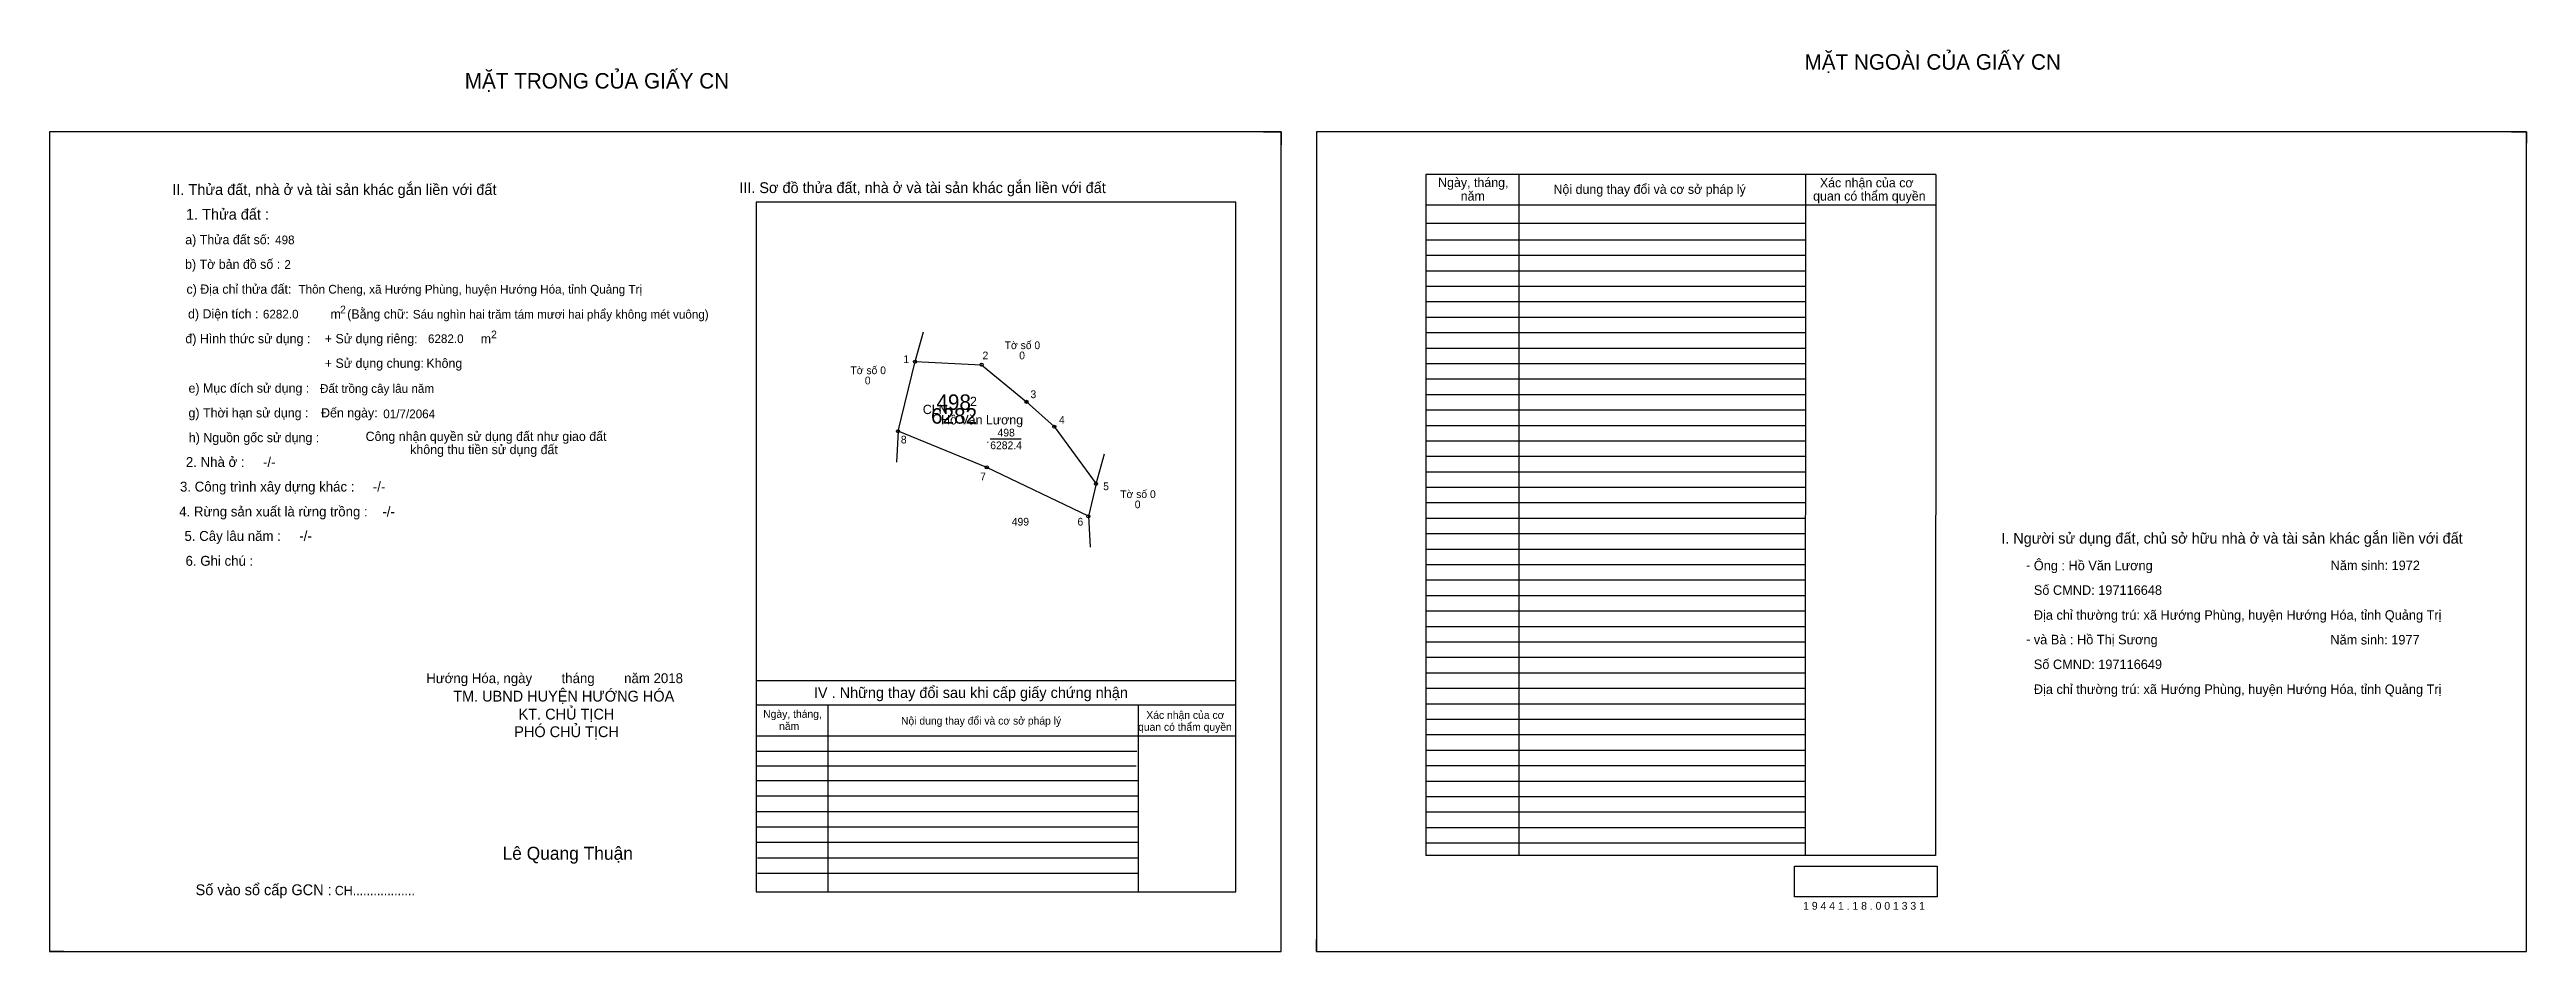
# Model space of a CAD drawing. Extents: x 529803 to 533310, y 1849760 to 1850343.
# Drawn here: x 531708 to 533310, y 1849760 to 1850343 of the extents above.
import ezdxf

# ---------------------------------------------------------------- set-up
doc = ezdxf.new("R2010")
doc.units = 0
for name, color, linetype in [('Default', 7, 'Continuous'), ('Level 10', 7, 'Continuous'), ('Level 11', 7, 'Continuous'), ('Level 13', 7, 'Continuous'), ('Level 2', 7, 'Continuous'), ('Level 27', 7, 'Continuous'), ('Level 3', 7, 'Continuous'), ('Level 36', 7, 'Continuous'), ('Level 4', 7, 'Continuous'), ('Level 5', 7, 'Continuous'), ('Level 55', 7, 'Continuous'), ('Level 6', 7, 'Continuous'), ('Level 7', 7, 'Continuous'), ('Level 8', 7, 'Continuous'), ('Level 9', 7, 'Continuous')]:
    doc.layers.add(name, color=color, linetype=linetype)

msp = doc.modelspace()

# ---------------------------------------------------------------- linework, layer by layer
at = {"layer": 'Level 10'}
for p, q in [((532493.3, 1850289.6), (532504.6, 1850289.6)), ((532504.6, 1850289.6), (532504.6, 1850281.2)), ((533300.1, 1850289.6), (533309.7, 1850289.6)), ((533309.7, 1850289.6), (533309.7, 1850282.2)), ((532314.4, 1850072.6), (532257, 1850096)), ((532380, 1850041), (532314.4, 1850072.6)), ((531708.5, 1849767.4), (531708.5, 1849759.6)), ((531717.7, 1849759.6), (531708.5, 1849759.6)), ((532527.4, 1849759.6), (532527.4, 1849767.4)), ((532527.4, 1849759.6), (532534.5, 1849759.6))]:
    msp.add_line(p, q, dxfattribs=at)
for points in [[(531708.5, 1849759.6), (532504.6, 1849759.6), (532504.6, 1850289.6), (531708.5, 1850289.6)], [(532527.4, 1849759.6), (533309.7, 1849759.6), (533309.7, 1850289.6), (532527.4, 1850289.6)], [(532385, 1850062), (532380, 1850041), (532314.4, 1850072.6), (532257, 1850096), (532268, 1850141), (532311, 1850139), (532340, 1850115), (532358, 1850099)]]:
    msp.add_lwpolyline(points, close=True, dxfattribs=at)
at = {"layer": 'Level 11'}
for centre in [(532268, 1850141), (532311, 1850139), (532340, 1850115), (532257, 1850096), (532358, 1850099), (532314.4, 1850072.6), (532385, 1850062), (532385, 1850062), (532380, 1850041)]:
    msp.add_circle(centre, 1, dxfattribs=at)
at = {"layer": 'Level 27'}
for p, q in [((532268, 1850141), (532273.4, 1850160.3)), ((532257, 1850096), (532255.9, 1850076)), ((532385, 1850062), (532390.4, 1850081.3)), ((532380, 1850041), (532381.1, 1850021))]:
    msp.add_line(p, q, dxfattribs=at)
at = {"layer": 'Level 6'}
msp.add_lwpolyline([(532836.4, 1849814.7), (532928.8, 1849814.7), (532928.8, 1849794.9), (532836.4, 1849794.9)], close=True, dxfattribs=at)
at = {"layer": 'Level 7'}
for p, q in [((532843.4, 1850219.6), (532598.2, 1850219.6)), ((532843.4, 1850209.6), (532598.2, 1850209.6)), ((532843.4, 1850199.6), (532598.2, 1850199.6)), ((532843.4, 1850189.6), (532598.2, 1850189.6)), ((532843.4, 1850179.6), (532598.2, 1850179.6)), ((532843.4, 1850169.6), (532598.2, 1850169.6)), ((532843.4, 1850159.6), (532598.2, 1850159.6)), ((532843.4, 1850149.6), (532598.2, 1850149.6)), ((532843.4, 1850139.6), (532598.2, 1850139.6)), ((532843.4, 1850129.6), (532598.2, 1850129.6)), ((532843.4, 1850119.6), (532598.2, 1850119.6)), ((532843.4, 1850109.6), (532598.2, 1850109.6)), ((532843.4, 1850099.6), (532598.2, 1850099.6)), ((532843.4, 1850089.6), (532598.2, 1850089.6)), ((532843.4, 1850079.6), (532598.2, 1850079.6)), ((532843.4, 1850069.6), (532598.2, 1850069.6)), ((532843.4, 1850059.6), (532598.2, 1850059.6)), ((532843.4, 1850049.6), (532598.2, 1850049.6)), ((532843.4, 1850039.6), (532598.2, 1850039.6)), ((532843.4, 1850029.6), (532598.2, 1850029.6)), ((532843.4, 1850019.6), (532598.2, 1850019.6)), ((532843.4, 1850009.6), (532598.2, 1850009.6)), ((532843.4, 1849999.6), (532598.2, 1849999.6)), ((532843.4, 1849989.6), (532598.2, 1849989.6)), ((532843.4, 1849979.6), (532598.2, 1849979.6)), ((532843.4, 1849969.6), (532598.2, 1849969.6)), ((532843.4, 1849959.6), (532598.2, 1849959.6)), ((532843.4, 1849949.6), (532598.2, 1849949.6)), ((532843.4, 1849939.6), (532598.2, 1849939.6)), ((532843.4, 1849929.6), (532598.2, 1849929.6)), ((532843.4, 1849919.6), (532598.2, 1849919.6)), ((532843.4, 1849909.6), (532598.2, 1849909.6)), ((532843.4, 1849899.6), (532598.2, 1849899.6)), ((532411.4, 1849888.9), (532165.3, 1849888.9)), ((532843.4, 1849889.6), (532598.2, 1849889.6)), ((532410.9, 1849879.4), (532165.3, 1849879.4)), ((532412.2, 1849870), (532165.3, 1849870)), ((532843.4, 1849879.6), (532598.2, 1849879.6)), ((532843.4, 1849869.6), (532598.2, 1849869.6)), ((532412.2, 1849860), (532165.3, 1849860)), ((532843.4, 1849859.6), (532598.2, 1849859.6)), ((532412.2, 1849850), (532165.3, 1849850)), ((532412.2, 1849840), (532165.3, 1849840)), ((532843.4, 1849849.6), (532598.2, 1849849.6)), ((532843.4, 1849839.6), (532598.2, 1849839.6)), ((532412.2, 1849830), (532165.3, 1849830)), ((532412.2, 1849820), (532166.1, 1849820)), ((532843.4, 1849829.6), (532598.2, 1849829.6)), ((532412.2, 1849810), (532166.1, 1849810))]:
    msp.add_line(p, q, dxfattribs=at)
at = {"layer": 'Level 8'}
for p, q in [((532927.8, 1850262.1), (532598.2, 1850262.1)), ((532598.2, 1850262.1), (532598.2, 1849821.6)), ((532658.2, 1850262.1), (532658.2, 1849821.6)), ((532843.6, 1850261.9), (532843.4, 1849821.6)), ((532927.8, 1850262.1), (532927.7, 1849821.6)), ((532475.3, 1850244.2), (532165.3, 1850244.2)), ((532165.3, 1850244.2), (532165.3, 1849798.2)), ((532475.3, 1849798.2), (532475.3, 1850244.2)), ((532927.8, 1850242.1), (532598.2, 1850242.1)), ((532843.4, 1850230.3), (532598.2, 1850230.3)), ((532475.3, 1849934.6), (532165.3, 1849934.6)), ((532475.3, 1849918.9), (532165.3, 1849918.9)), ((532211.5, 1849918.9), (532211.5, 1849798.2)), ((532412.2, 1849918.9), (532412.2, 1849798.2)), ((532475.3, 1849898.9), (532165.3, 1849898.9)), ((532927.7, 1849821.6), (532598.2, 1849821.6)), ((532165.3, 1849798.2), (532475.3, 1849798.2))]:
    msp.add_line(p, q, dxfattribs=at)
at = {"layer": 'Level 9'}
msp.add_line((532316.6, 1850091), (532336.6, 1850091), dxfattribs=at)

# ---------------------------------------------------------------- texts
at = {"layer": 'Default'}
for s, p in [('e) Mục đích sử dụng :', (531798.3, 1850120.9)), ('g) Thời hạn sử dụng :', (531798.3, 1850104.9)), ('Đến ngày:', (531884, 1850104.9)), ('h) Nguồn gốc sử dụng :', (531798.5, 1850088.9)), ('Công nhận quyền sử dụng đất như giao đất', (531912.8, 1850089.7)), ('không thu tiền sử dụng đất', (531941.6, 1850081.2))]:
    msp.add_text(s, height=6, dxfattribs=at).set_placement(p)
at = {"layer": 'Level 13'}
for s, p in [('498', (532321.3, 1850092.6)), ('.', (532314, 1850088.5)), ('6282.4', (532316.6, 1850084.4))]:
    msp.add_text(s, height=5, dxfattribs=at).set_placement(p)
at = {"layer": 'Level 2'}
msp.add_text('Hồ Văn Lương', height=6, dxfattribs=at).set_placement((532284.8, 1850100.4))
at = {"layer": 'Level 3'}
msp.add_text('CLN', height=6, dxfattribs=at).set_placement((532273, 1850107.1))
at = {"layer": 'Level 36'}
for s, p in [('Tờ số 0', (532325.9, 1850149.1)), ('0', (532335.3, 1850142.5)), ('Tờ số 0', (532226.2, 1850132.9)), ('0', (532235.5, 1850126.3)), ('Tờ số 0', (532400.6, 1850052.8)), ('0', (532410, 1850046.2)), ('499', (532330.5, 1850035))]:
    msp.add_text(s, height=5, dxfattribs=at).set_placement(p)
at = {"layer": 'Level 4'}
msp.add_text('498', height=10, dxfattribs=at).set_placement((532281.8, 1850109.8))
at = {"layer": 'Level 5'}
msp.add_text('6282', height=10, dxfattribs=at).set_placement((532278.3, 1850100.9))
at = {"layer": 'Level 55'}
for s, height, p in [('1', 0.8, (532267.8, 1850141)), ('0', 0.22, (532267.9, 1850140.8)), ('0', 0.22, (532267.9, 1850140.8)), ('2', 0.8, (532310.7, 1850139)), ('0', 0.22, (532310.9, 1850138.8)), ('3', 0.8, (532339.8, 1850115)), ('0', 0.22, (532339.9, 1850114.8)), ('8', 0.8, (532256.7, 1850096)), ('499', 0.22, (532256.8, 1850095.8)), ('499', 0.22, (532256.8, 1850095.8)), ('0', 0.22, (532256.9, 1850095.8)), ('4', 0.8, (532357.7, 1850099)), ('0', 0.22, (532357.9, 1850098.8)), ('7', 0.8, (532314.2, 1850072.6)), ('499', 0.22, (532314.2, 1850072.4)), ('499', 0.22, (532314.2, 1850072.4)), ('5', 0.8, (532384.7, 1850062)), ('0', 0.22, (532384.9, 1850061.8)), ('0', 0.22, (532384.9, 1850061.8)), ('0', 0.22, (532384.9, 1850061.8)), ('6', 0.8, (532379.7, 1850041)), ('499', 0.22, (532379.8, 1850040.8)), ('499', 0.22, (532379.8, 1850040.8)), ('0', 0.22, (532379.9, 1850040.8)), ('0', 0.22, (532379.9, 1850040.8))]:
    msp.add_text(s, height=height, dxfattribs=at).set_placement(p)
at = {"layer": 'Level 6'}
for s, height, p in [('498', 5.63, (531854.3, 1850216.9)), ('2', 5.63, (531860.3, 1850201)), ('Thôn Cheng, xã Hướng Phùng, huyện Hướng Hóa, tỉnh Quảng Trị', 5.64, (531869.4, 1850185)), ('6282.0', 5.63, (531846.4, 1850168.9)), ('Sáu nghìn hai trăm tám mươi hai phẩy không mét vuông)', 5.632, (531943.3, 1850168.8)), ('6282.0', 5.63, (531953.1, 1850153)), ('Đất trồng cây lâu năm', 5.64, (531883.3, 1850120.8)), ('01/7/2064', 5.64, (531924.2, 1850104.4)), ('Ông : Hồ Văn Lương', 6.16, (532991.2, 1850006.1)), ('Năm sinh: 1972', 6.16, (533183.1, 1850006.2)), ('Số CMND: 197116648', 6.16, (532991.2, 1849990.2)), ('Địa chỉ thường trú: xã Hướng Phùng, huyện Hướng Hóa, tỉnh Quảng Trị', 6.16, (532991.2, 1849974.1)), ('và Bà : Hồ Thị Sương', 6.16, (532991.2, 1849958.2)), ('Năm sinh: 1977', 6.16, (533182.9, 1849958.1)), ('Số CMND: 197116649', 6.16, (532991.2, 1849942.2)), ('Địa chỉ thường trú: xã Hướng Phùng, huyện Hướng Hóa, tỉnh Quảng Trị', 6.16, (532991.2, 1849926.1)), ('1 9 4 4 1 . 1 8 . 0 0 1 3 3 1', 5.04, (532842.1, 1849786.6))]:
    msp.add_text(s, height=height, dxfattribs=at).set_placement(p)
at = {"layer": 'Level 7'}
for s, height, p in [('MẶT NGOÀI CỦA GIẤY CN', 10, (532843, 1850329.8)), ('MẶT TRONG CỦA GIẤY CN', 10, (531976.9, 1850317.6)), ('II. Thửa đất, nhà ở và tài sản khác gắn liền với đất', 7, (531787.9, 1850248.8)), ('III. Sơ đồ thửa đất, nhà ở và tài sản khác gắn liền với đất', 7, (532154.3, 1850250)), ('Ngày, tháng,', 6, (532606.1, 1850253.9)), ('năm', 6, (532620.7, 1850245.1)), ('Nội dung thay đổi và cơ sở pháp lý', 6, (532680.7, 1850249.5)), (' quan có thẩm quyền', 6, (532846.3, 1850245.1)), ('Xác nhận của cơ', 6, (532852.9, 1850253.7)), ('1. Thửa đất :', 7, (531796.7, 1850232.8)), ('a) Thửa đất số:', 6, (531796.2, 1850216.9)), ('b) Tờ bản đồ số :', 6, (531796.1, 1850201)), ('c) Địa chỉ thửa đất:', 6, (531797, 1850184.9)), ('d) Diện tích :', 6, (531798, 1850168.9)), ('m', 6, (531890.1, 1850168.8)), ('2', 5, (531896.3, 1850172.2)), ('(Bằng chữ:', 6, (531900.9, 1850168.8)), ('đ) Hình thức sử dụng :', 6, (531796.3, 1850152.9)), ('+ Sử dụng riêng:', 6, (531886.4, 1850152.9)), ('m', 6, (531987.2, 1850152.8)), ('2', 5, (531993.9, 1850156.1)), ('+ Sử dụng chung:', 6, (531886.4, 1850137)), ('Không', 6, (531952.1, 1850137)), ('2', 6, (532303.5, 1850112.3)), ('2. Nhà ở :     -/-', 6.4, (531796.6, 1850072.9)), ('3. Công trình xây dựng khác :     -/-', 6.4, (531792.8, 1850057)), ('4. Rừng sản xuất là rừng trồng :    -/-', 6.4, (531792.3, 1850040.9)), ('5. Cây lâu năm :     -/-', 6.4, (531795.7, 1850025.1)), ('I. Người sử dụng đất, chủ sở hữu nhà ở và tài sản khác gắn liền với đất', 7, (532970.1, 1850023.3)), ('6. Ghi chú :', 6.4, (531796.4, 1850009)), ('-', 6.4, (532986.1, 1850006.3)), ('-', 6.4, (532986.2, 1849958.4)), ('Hướng Hóa, ngày        tháng        năm 2018', 6.4, (531952, 1849933.1)), ('IV . Những thay đổi sau khi cấp giấy chứng nhận', 7, (532202.6, 1849923.5)), ('TM. UBND HUYỆN HƯỚNG HÓA', 7, (531969.4, 1849921.2)), ('KT. CHỦ TỊCH', 7, (532011.7, 1849909.6)), ('Ngày, tháng,', 5, (532169.8, 1849910.7)), ('Xác nhận của cơ', 5, (532417.5, 1849910)), ('PHÓ CHỦ TỊCH', 7, (532008.9, 1849898.2)), ('năm', 5, (532180.1, 1849902.8)), ('Nội dung thay đổi và cơ sở pháp lý', 5, (532258.9, 1849906.3)), (' quan có thẩm quyền', 5, (532410.3, 1849902.3)), ('Lê Quang Thuận', 8.4, (532001.3, 1849818.9)), ('Số vào sổ cấp GCN :', 7, (531802.9, 1849796)), ('CH..................', 6, (531892.9, 1849796))]:
    msp.add_text(s, height=height, dxfattribs=at).set_placement(p)
at = {"layer": 'Level 9'}
for s, p in [('1', (532260.4, 1850140.1)), ('2', (532311.6, 1850142.5)), ('3', (532342.6, 1850117.4)), ('8', (532258.8, 1850088.1)), ('4', (532361, 1850100.8)), ('7', (532310.1, 1850064.3)), ('5', (532389.6, 1850057.9)), ('6', (532373, 1850035))]:
    msp.add_text(s, height=5, dxfattribs=at).set_placement(p)

doc.saveas('drawing.dxf')
